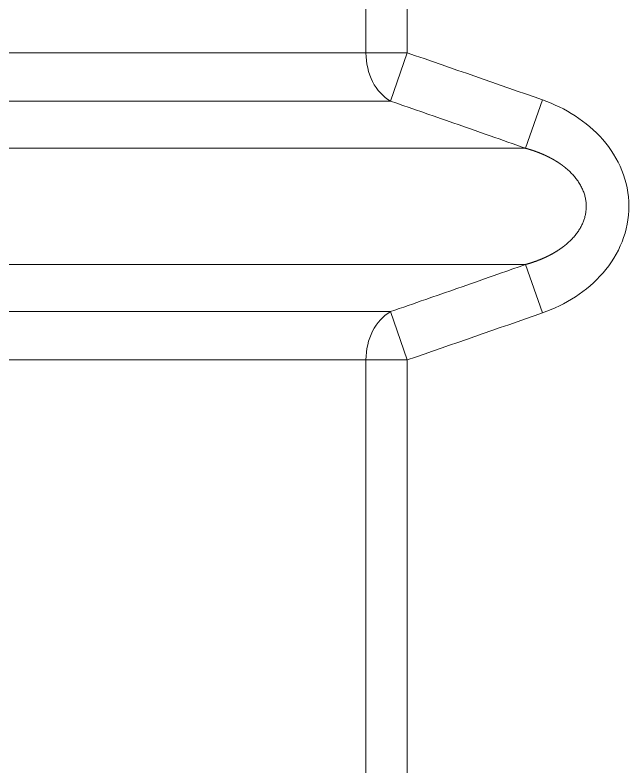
# Model space of a CAD drawing. Header units: millimetres. Extents: x 4664 to 8864, y -38 to 2932.
# Drawn here: x 7916.79 to 7931.96, y 1756.27 to 1774.86 of the extents above; entities that cross this region are included whole.
import ezdxf

# ---------------------------------------------------------------- set-up
doc = ezdxf.new("R2010")
doc.units = ezdxf.units.MM

msp = doc.modelspace()

# ---------------------------------------------------------------- linework, layer by layer
at = {"lineweight": 5}
for p, q in [((7925.458, 1784.979), (7925.458, 1773.923)), ((7926.477, 1773.923), (7926.477, 1784.979)), ((7926.477, 1773.923), (7905.159, 1773.923)), ((7926.065, 1772.728), (7926.477, 1773.923)), ((7905.546, 1772.728), (7926.065, 1772.728)), ((7929.821, 1772.758), (7929.4, 1771.563)), ((7910.998, 1771.563), (7929.4, 1771.563)), ((7910.998, 1768.69), (7929.4, 1768.69)), ((7929.821, 1767.495), (7929.4, 1768.69)), ((7926.065, 1767.525), (7903.212, 1767.525)), ((7926.477, 1766.33), (7926.065, 1767.525)), ((7902.85, 1766.33), (7926.477, 1766.33)), ((7925.458, 1755.274), (7925.458, 1766.33)), ((7926.477, 1766.33), (7926.477, 1755.274))]:
    msp.add_line(p, q, dxfattribs=at)
at = {"lineweight": 5, "extrusion": (0, 0, -1)}
for centre, start_param, end_param in [((7926.477, 1773.923), 3.557424, 4.712389), ((7926.477, 1766.33), 4.712389, 5.867354)]:
    msp.add_ellipse(centre, major_axis=(0, 1.306), ratio=0.780444, start_param=start_param, end_param=end_param, dxfattribs=at)
at = {"lineweight": 5}
for points in [[(7929.821, 1772.758), (7928.708, 1773.15), (7927.593, 1773.538), (7926.477, 1773.923)], [(7926.477, 1766.33), (7927.593, 1766.715), (7928.708, 1767.103), (7929.821, 1767.495)]]:
    msp.add_open_spline(points, degree=3, dxfattribs=at)
for points, knots in [([(7926.065, 1772.728), (7926.888, 1772.444), (7927.71, 1772.157), (7928.821, 1771.767), (7929.111, 1771.665), (7929.4, 1771.563)], [0, 0, 0, 0, 0.739335, 0.739335, 1, 1, 1, 1]), ([(7929.821, 1767.495), (7930.107, 1767.596), (7930.382, 1767.729), (7930.887, 1768.057), (7931.12, 1768.255), (7931.515, 1768.711), (7931.678, 1768.972), (7931.899, 1769.531), (7931.958, 1769.835), (7931.956, 1770.434), (7931.895, 1770.738), (7931.672, 1771.291), (7931.508, 1771.552), (7931.114, 1772.004), (7930.88, 1772.201), (7930.376, 1772.527), (7930.107, 1772.657), (7929.821, 1772.758)], [0, 0, 0, 0, 0.125, 0.125, 0.25, 0.25, 0.375, 0.375, 0.5, 0.5, 0.625, 0.625, 0.75, 0.75, 0.875, 0.875, 1, 1, 1, 1]), ([(7929.4, 1771.563), (7929.403, 1771.562), (7929.409, 1771.561), (7929.417, 1771.558), (7929.426, 1771.556), (7929.434, 1771.554), (7929.443, 1771.551), (7929.451, 1771.549), (7929.46, 1771.546), (7929.468, 1771.544), (7929.477, 1771.541), (7929.485, 1771.539), (7929.493, 1771.536), (7929.502, 1771.534), (7929.51, 1771.531), (7929.518, 1771.529), (7929.526, 1771.526), (7929.535, 1771.524), (7929.543, 1771.521), (7929.551, 1771.518), (7929.559, 1771.516), (7929.567, 1771.513), (7929.575, 1771.511), (7929.583, 1771.508), (7929.591, 1771.505), (7929.599, 1771.502), (7929.607, 1771.5), (7929.615, 1771.497), (7929.623, 1771.494), (7929.631, 1771.491), (7929.639, 1771.489), (7929.647, 1771.486), (7929.655, 1771.483), (7929.662, 1771.48), (7929.67, 1771.477), (7929.678, 1771.475), (7929.686, 1771.472), (7929.693, 1771.469), (7929.701, 1771.466), (7929.709, 1771.463), (7929.716, 1771.46), (7929.724, 1771.457), (7929.732, 1771.454), (7929.739, 1771.451), (7929.747, 1771.448), (7929.754, 1771.445), (7929.762, 1771.442), (7929.769, 1771.439), (7929.776, 1771.436), (7929.784, 1771.433), (7929.791, 1771.43), (7929.799, 1771.427), (7929.806, 1771.424), (7929.813, 1771.421), (7929.82, 1771.418), (7929.828, 1771.415), (7929.835, 1771.412), (7929.842, 1771.408), (7929.849, 1771.405), (7929.856, 1771.402), (7929.863, 1771.399), (7929.871, 1771.396), (7929.878, 1771.393), (7929.885, 1771.389), (7929.892, 1771.386), (7929.899, 1771.383), (7929.906, 1771.38), (7929.912, 1771.376), (7929.919, 1771.373), (7929.926, 1771.37), (7929.933, 1771.367), (7929.94, 1771.363), (7929.947, 1771.36), (7929.954, 1771.357), (7929.96, 1771.353), (7929.967, 1771.35), (7929.974, 1771.347), (7929.98, 1771.343), (7929.987, 1771.34), (7929.994, 1771.336), (7930, 1771.333), (7930.007, 1771.33), (7930.013, 1771.326), (7930.02, 1771.323), (7930.026, 1771.319), (7930.033, 1771.316), (7930.039, 1771.312), (7930.046, 1771.309), (7930.052, 1771.306), (7930.058, 1771.302), (7930.065, 1771.299), (7930.071, 1771.295), (7930.077, 1771.292), (7930.083, 1771.288), (7930.09, 1771.285), (7930.096, 1771.281), (7930.102, 1771.277), (7930.108, 1771.274), (7930.114, 1771.27), (7930.12, 1771.267), (7930.126, 1771.263), (7930.132, 1771.26), (7930.138, 1771.256), (7930.144, 1771.252), (7930.15, 1771.249), (7930.156, 1771.245), (7930.162, 1771.241), (7930.168, 1771.238), (7930.174, 1771.234), (7930.18, 1771.231), (7930.186, 1771.227), (7930.191, 1771.223), (7930.197, 1771.22), (7930.203, 1771.216), (7930.208, 1771.212), (7930.214, 1771.208), (7930.22, 1771.205), (7930.225, 1771.201), (7930.231, 1771.197), (7930.237, 1771.194), (7930.242, 1771.19), (7930.248, 1771.186), (7930.253, 1771.182), (7930.259, 1771.179), (7930.264, 1771.175), (7930.269, 1771.171), (7930.275, 1771.167), (7930.28, 1771.164), (7930.285, 1771.16), (7930.291, 1771.156), (7930.296, 1771.152), (7930.301, 1771.148), (7930.306, 1771.144), (7930.312, 1771.141), (7930.317, 1771.137), (7930.322, 1771.133), (7930.327, 1771.129), (7930.332, 1771.125), (7930.337, 1771.121), (7930.342, 1771.118), (7930.347, 1771.114), (7930.352, 1771.11), (7930.357, 1771.106), (7930.362, 1771.102), (7930.367, 1771.098), (7930.372, 1771.094), (7930.377, 1771.091), (7930.414, 1771.061), (7930.48, 1771.003), (7930.569, 1770.914), (7930.647, 1770.821), (7930.716, 1770.726), (7930.773, 1770.629), (7930.821, 1770.53), (7930.858, 1770.43), (7930.884, 1770.329), (7930.899, 1770.228), (7930.905, 1770.13), (7930.9, 1770.035), (7930.887, 1769.943), (7930.866, 1769.851), (7930.835, 1769.76), (7930.797, 1769.67), (7930.749, 1769.581), (7930.693, 1769.494), (7930.628, 1769.408), (7930.555, 1769.325), (7930.473, 1769.244), (7930.411, 1769.19), (7930.374, 1769.161), (7930.365, 1769.153), (7930.355, 1769.145), (7930.345, 1769.138), (7930.335, 1769.13), (7930.326, 1769.123), (7930.316, 1769.115), (7930.305, 1769.108), (7930.295, 1769.1), (7930.285, 1769.093), (7930.274, 1769.086), (7930.264, 1769.078), (7930.253, 1769.071), (7930.243, 1769.064), (7930.232, 1769.056), (7930.221, 1769.049), (7930.21, 1769.042), (7930.199, 1769.035), (7930.187, 1769.027), (7930.176, 1769.02), (7930.165, 1769.013), (7930.153, 1769.006), (7930.142, 1768.999), (7930.13, 1768.992), (7930.118, 1768.985), (7930.106, 1768.978), (7930.094, 1768.971), (7930.082, 1768.964), (7930.07, 1768.957), (7930.057, 1768.951), (7930.045, 1768.944), (7930.032, 1768.937), (7930.02, 1768.93), (7930.007, 1768.924), (7929.994, 1768.917), (7929.981, 1768.91), (7929.968, 1768.904), (7929.955, 1768.897), (7929.942, 1768.891), (7929.929, 1768.884), (7929.915, 1768.878), (7929.902, 1768.872), (7929.888, 1768.865), (7929.874, 1768.859), (7929.86, 1768.853), (7929.846, 1768.847), (7929.832, 1768.84), (7929.818, 1768.834), (7929.804, 1768.828), (7929.79, 1768.822), (7929.775, 1768.816), (7929.761, 1768.811), (7929.746, 1768.805), (7929.732, 1768.799), (7929.717, 1768.793), (7929.702, 1768.787), (7929.687, 1768.782), (7929.672, 1768.776), (7929.657, 1768.771), (7929.641, 1768.765), (7929.626, 1768.76), (7929.61, 1768.754), (7929.595, 1768.749), (7929.579, 1768.744), (7929.563, 1768.739), (7929.547, 1768.734), (7929.531, 1768.728), (7929.515, 1768.723), (7929.499, 1768.718), (7929.483, 1768.714), (7929.467, 1768.709), (7929.45, 1768.704), (7929.434, 1768.699), (7929.417, 1768.695), (7929.406, 1768.692), (7929.4, 1768.69)], [0, 0, 0, 0, 0.002031, 0.004058, 0.006081, 0.008099, 0.010112, 0.012121, 0.014125, 0.016125, 0.01812, 0.02011, 0.022096, 0.024078, 0.026055, 0.028027, 0.029995, 0.031959, 0.033918, 0.035872, 0.037822, 0.039767, 0.041708, 0.043644, 0.045576, 0.047503, 0.049426, 0.051344, 0.053258, 0.055167, 0.057072, 0.058972, 0.060867, 0.062759, 0.064645, 0.066527, 0.068405, 0.070278, 0.072147, 0.074011, 0.075871, 0.077726, 0.079577, 0.081423, 0.083265, 0.085102, 0.086935, 0.088763, 0.090587, 0.092406, 0.094221, 0.096032, 0.097838, 0.099639, 0.101436, 0.103229, 0.105017, 0.106801, 0.10858, 0.110355, 0.112125, 0.113891, 0.115652, 0.11741, 0.119162, 0.12091, 0.122654, 0.124393, 0.126128, 0.127859, 0.129585, 0.131306, 0.133023, 0.134736, 0.136444, 0.138148, 0.139848, 0.141543, 0.143234, 0.14492, 0.146602, 0.14828, 0.149953, 0.151622, 0.153286, 0.154946, 0.156602, 0.158253, 0.1599, 0.161543, 0.163181, 0.164815, 0.166444, 0.168069, 0.16969, 0.171306, 0.172919, 0.174526, 0.17613, 0.177729, 0.179324, 0.180914, 0.1825, 0.184082, 0.18566, 0.187233, 0.188802, 0.190366, 0.191927, 0.193483, 0.195034, 0.196582, 0.198125, 0.199664, 0.201199, 0.202729, 0.204255, 0.205777, 0.207295, 0.208808, 0.210317, 0.211822, 0.213323, 0.214819, 0.216311, 0.217799, 0.219283, 0.220763, 0.222238, 0.223709, 0.225176, 0.226639, 0.228097, 0.229552, 0.231002, 0.232448, 0.23389, 0.235328, 0.236761, 0.238191, 0.239616, 0.241037, 0.242454, 0.243867, 0.245276, 0.246681, 0.248081, 0.249478, 0.27888, 0.307059, 0.334092, 0.360063, 0.385072, 0.409228, 0.432657, 0.455495, 0.477889, 0.499996, 0.520039, 0.540307, 0.560919, 0.581985, 0.603612, 0.625896, 0.648924, 0.672776, 0.697522, 0.723225, 0.74994, 0.752666, 0.755408, 0.758166, 0.760939, 0.763728, 0.766533, 0.769354, 0.772191, 0.775043, 0.777912, 0.780797, 0.783698, 0.786614, 0.789547, 0.792496, 0.795462, 0.798443, 0.801441, 0.804455, 0.807486, 0.810532, 0.813596, 0.816675, 0.819771, 0.822884, 0.826013, 0.829158, 0.83232, 0.835499, 0.838694, 0.841906, 0.845135, 0.84838, 0.851642, 0.854921, 0.858216, 0.861528, 0.864857, 0.868203, 0.871566, 0.874945, 0.878342, 0.881755, 0.885185, 0.888632, 0.892097, 0.895578, 0.899076, 0.902591, 0.906123, 0.909672, 0.913238, 0.916822, 0.920422, 0.924039, 0.927674, 0.931326, 0.934994, 0.93868, 0.942384, 0.946104, 0.949842, 0.953596, 0.957368, 0.961158, 0.964964, 0.968788, 0.972629, 0.976487, 0.980363, 0.984255, 0.988166, 0.992093, 0.996038, 1, 1, 1, 1]), ([(7929.4, 1768.69), (7928.579, 1768.4), (7927.758, 1768.112), (7926.645, 1767.726), (7926.355, 1767.625), (7926.065, 1767.525)], [0, 0, 0, 0, 0.739335, 0.739335, 1, 1, 1, 1])]:
    msp.add_open_spline(points, degree=3, knots=knots, dxfattribs=at)

doc.saveas('drawing.dxf')
